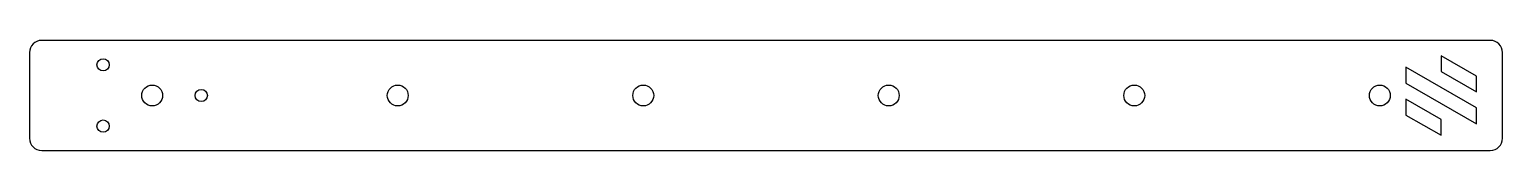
# Model space of a CAD drawing. Header units: millimetres. Extents: x 43 to 283, y 24 to 42.
import ezdxf

# ---------------------------------------------------------------- set-up
doc = ezdxf.new("R2010")
doc.units = ezdxf.units.MM
doc.layers.get('0').update_dxf_attribs({"linetype": 'CONTINUOUS'})

msp = doc.modelspace()

# ---------------------------------------------------------------- linework, layer by layer
for p, q in [((281, 42.11), (45, 42.11)), ((43, 40.11), (43, 26.11)), ((283, 26.11), (283, 40.11)), ((45, 24.11), (281, 24.11))]:
    msp.add_line(p, q)
for points in [[(273, 37), (278.74, 33.69), (278.74, 36.29), (273, 39.6)], [(267.26, 37.72), (267.26, 35.12), (278.74, 28.5), (278.74, 31.09)], [(267.26, 32.52), (267.26, 29.92), (273, 26.61), (273, 29.21)]]:
    msp.add_lwpolyline(points, close=True)
for centre, radius in [((55, 38.11), 1), ((63, 33.11), 1.7), ((71, 33.11), 1), ((103, 33.11), 1.7), ((143, 33.11), 1.7), ((183, 33.11), 1.7), ((223, 33.11), 1.7), ((263, 33.11), 1.7), ((55, 28.11), 1)]:
    msp.add_circle(centre, radius)
for centre, start, end in [((45, 40.11), 90, 180), ((281, 40.11), 0, 90), ((45, 26.11), 180, 270), ((281, 26.11), -90, 0)]:
    msp.add_arc(centre, 2, start, end)

doc.saveas('drawing.dxf')
